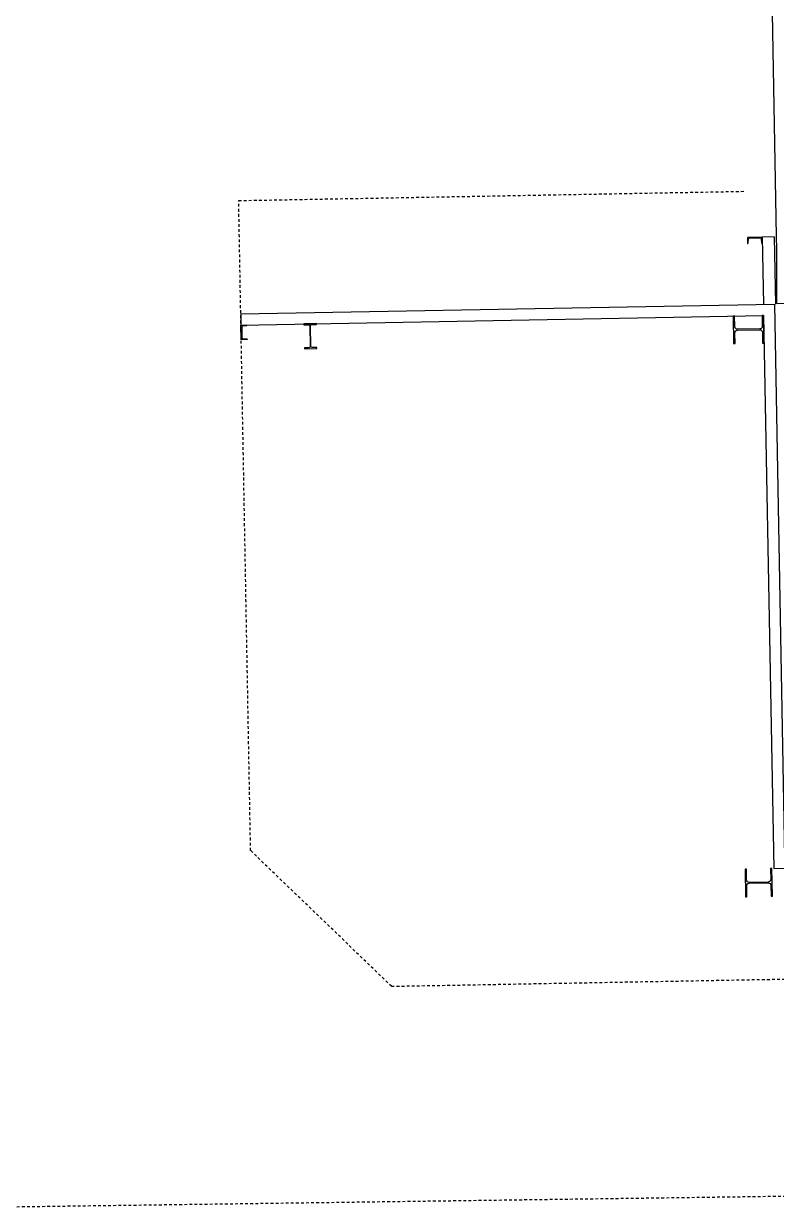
# Model space of a CAD drawing. Header units: millimetres. Extents: x 3476 to 38328, y 1439 to 26921.
# Drawn here: x 23738 to 24554, y 20300 to 21585 of the extents above; entities that cross this region are included whole.
import ezdxf

# ---------------------------------------------------------------- set-up
doc = ezdxf.new("R2010")
doc.units = ezdxf.units.MM
doc.header["$LTSCALE"] = 100
doc.header["$MEASUREMENT"] = 0
doc.linetypes.add('DOT', pattern=[0.055, 0.03, -0.025])
for name, color, linetype in [('--W-BETON-Z', 4, 'CONTINUOUS'), ('A-KOLOM', 7, 'CONTINUOUS'), ('A-MUUR', 7, 'CONTINUOUS'), ('CIRCULATIE', 4, 'DOT')]:
    doc.layers.add(name, color=color, linetype=linetype)

msp = doc.modelspace()

# ---------------------------------------------------------------- linework, layer by layer
at = {"layer": '--W-BETON-Z'}
msp.add_lwpolyline([(29561.62, 20836.26), (25327.94, 20754.08), (25315.33, 21111.65), (24715.15, 21097.13), (24708.43, 21280.44), (24554.11, 21281.79), (24554.04, 21340.29), (24553.78, 21354.8), (24528.55, 22766.66), (24588.54, 22767.56), (24578.99, 23264.62), (24517.84, 23263.5), (24506.17, 23916.48), (24565.89, 23917.58), (24561.42, 24178.27), (23569.39, 24796.22), (18030.99, 24693.86), (18059.55, 23135.63), (18065.16, 22643.33), (18021.97, 22642.57)], dxfattribs=at)
at = {"layer": 'A-KOLOM'}
for points in [[(24522.24, 21353.44), (24522.36, 21346.94), (24522.64, 21346.95, 0.3910206), (24523.18, 21347.46), (24523.45, 21351.75, -0.3910206), (24524.47, 21352.73), (24536.03, 21352.94, -0.3910206), (24537.1, 21352), (24537.52, 21347.73, 0.3910205), (24538.08, 21347.23), (24538.36, 21347.23), (24538.24, 21353.73)], [(24540.35, 21238.75), (24539.8, 21268.75), (24538.15, 21268.72), (24538.36, 21256.89, -0.4142135), (24535.71, 21254.15), (24511.42, 21253.7, -0.4142136), (24508.67, 21256.35), (24508.45, 21268.17), (24506.8, 21268.14), (24507.35, 21238.15), (24509, 21238.18), (24508.78, 21250, -0.4142136), (24511.43, 21252.75), (24535.73, 21253.2, -0.4142136), (24538.48, 21250.55), (24538.7, 21238.72)], [(23973.39, 21258.37), (23979.89, 21258.49), (23979.9, 21258.2, -0.3910206), (23979.4, 21257.65), (23975.13, 21257.23, 0.3910206), (23974.18, 21256.16), (23974.39, 21244.6, 0.3910206), (23975.38, 21243.57), (23979.66, 21243.31, -0.3910205), (23980.18, 21242.77), (23980.18, 21242.49), (23973.68, 21242.37)], [(24042.12, 21232.62), (24055.62, 21232.87), (24055.6, 21233.89), (24050.68, 21233.8, -0.4142135), (24049.16, 21235.27), (24048.75, 21257.23, -0.4142136), (24050.23, 21258.75), (24055.15, 21258.85), (24055.13, 21259.86), (24041.63, 21259.62), (24041.65, 21258.6), (24046.57, 21258.69, -0.4142136), (24048.09, 21257.22), (24048.5, 21235.26, -0.4142136), (24047.02, 21233.73), (24042.11, 21233.64)], [(24549.34, 20638.82), (24548.79, 20668.81), (24547.39, 20668.79), (24547.61, 20656.91, -0.4142135), (24544.96, 20654.16), (24524.16, 20653.78, -0.4142136), (24521.41, 20656.43), (24521.2, 20668.31), (24519.8, 20668.28), (24520.35, 20638.29), (24521.75, 20638.31), (24521.53, 20650.18, -0.4142136), (24524.18, 20652.93), (24544.97, 20653.31, -0.4142136), (24547.72, 20650.66), (24547.94, 20638.79)]]:
    msp.add_lwpolyline(points, format="xyb", close=True, dxfattribs=at)
at = {"layer": 'A-MUUR'}
for p, q in [((24551.24, 21353.97), (24538.24, 21353.73)), ((24538.24, 21353.73), (24539.58, 21280.75)), ((24551.24, 21353.97), (24552.57, 21280.98)), ((23973.17, 21270.36), (24551.57, 21280.97)), ((24551.57, 21280.97), (24562.57, 20681.07)), ((23973.17, 21270.36), (23973.39, 21258.37)), ((23973.39, 21258.37), (24539.8, 21268.75)), ((24539.8, 21268.75), (24550.79, 20668.85)), ((24550.79, 20668.85), (28748.09, 20745.78))]:
    msp.add_line(p, q, dxfattribs=at)
at = {"layer": 'CIRCULATIE'}
for p, q in [((23970.92, 21393.34), (24519.47, 21403.4)), ((23983.84, 20688.39), (23970.92, 21393.34)), ((24136.56, 20541.16), (23983.84, 20688.39)), ((24136.56, 20541.16), (25871.51, 20572.96)), ((23604.05, 20300.33), (25607.41, 20328.08))]:
    msp.add_line(p, q, dxfattribs=at)

doc.saveas('drawing.dxf')
